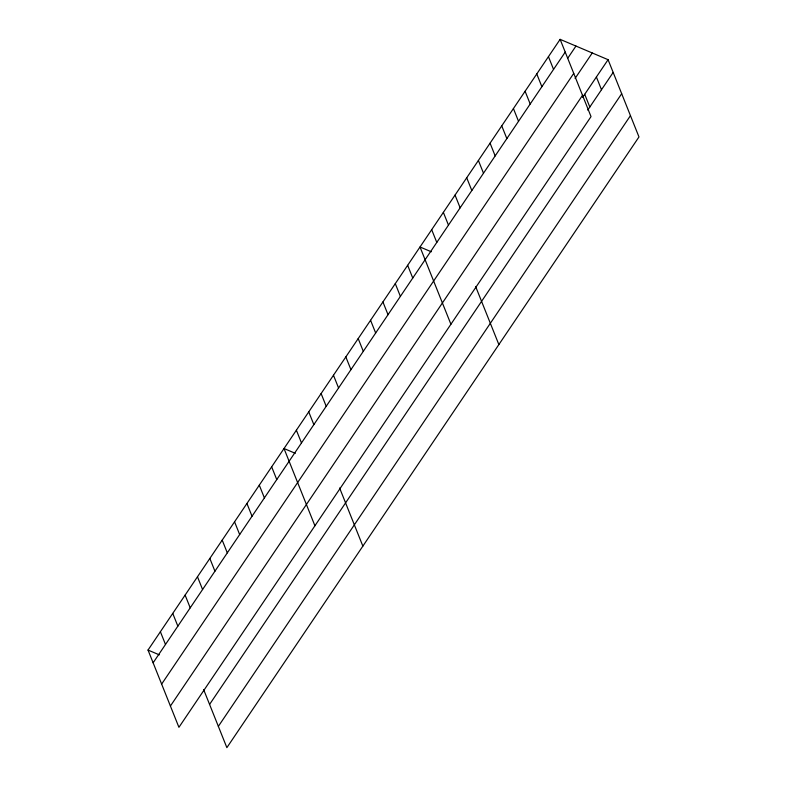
<?xml version="1.0" encoding="UTF-8"?>
<svg xmlns="http://www.w3.org/2000/svg" width="787" height="787" viewBox="0 0 787 787"><rect width="100%" height="100%" fill="white"/><g stroke="black" fill="none" stroke-linecap="round" stroke-linejoin="round"><path stroke-width="1.18" d="M560.128 39.35L591.027 116.604L178.924 727.316L148.025 650.062L560.128 39.35L608.076 59.684L638.975 136.938L226.872 747.65L203.617 689.52M153.121 662.802L565.223 52.09M567.712 58.277L575.956 46.059M161.64 684.09L573.743 73.378M575.081 78.425L592.257 52.975M170.415 706.028L582.518 95.316M582.655 97.352L608.076 59.684M587.751 110.082L613.171 72.424M209.578 704.424L621.681 93.712M218.353 726.362L630.456 115.65M431.315 251.781L420.012 246.99L450.912 324.244M295.322 453.322L284.018 448.531L314.918 525.775M148.025 650.062L159.328 654.853M596.398 76.988L601.494 89.728M584.721 94.292L589.817 107.032M548.46 56.654L553.546 69.394M536.783 73.958L541.869 86.698M525.106 91.262L530.202 104.002M513.429 108.567L518.525 121.296M501.752 125.871L506.848 138.601M490.075 143.175L495.171 155.905M478.398 160.479L483.493 173.209M466.721 177.773L471.816 190.513M455.043 195.078L460.139 207.817M475.604 286.448L498.86 344.578M443.366 212.382L448.462 225.121M431.689 229.686L436.785 242.426M407.656 265.317L412.752 278.047M395.29 283.635L400.386 296.374M382.925 301.952L388.021 314.692M370.569 320.279L375.655 333.009M358.203 338.597L363.299 351.336M345.837 356.924L350.933 369.654M333.472 375.242L338.567 387.981M321.116 393.559L326.202 406.299M339.61 487.989L362.866 546.119M308.75 411.886L313.846 424.616M296.384 430.204L301.48 442.943M271.663 466.848L276.758 479.588M259.297 485.166L264.393 497.905M246.931 503.493L252.027 516.223M234.565 521.811L239.661 534.55M222.209 540.138L227.305 552.868M209.844 558.455L214.94 571.195M197.478 576.773L202.574 589.512M185.122 595.1L190.208 607.83M172.756 613.417L177.852 626.157M160.391 631.735L165.486 644.474"/></g></svg>
